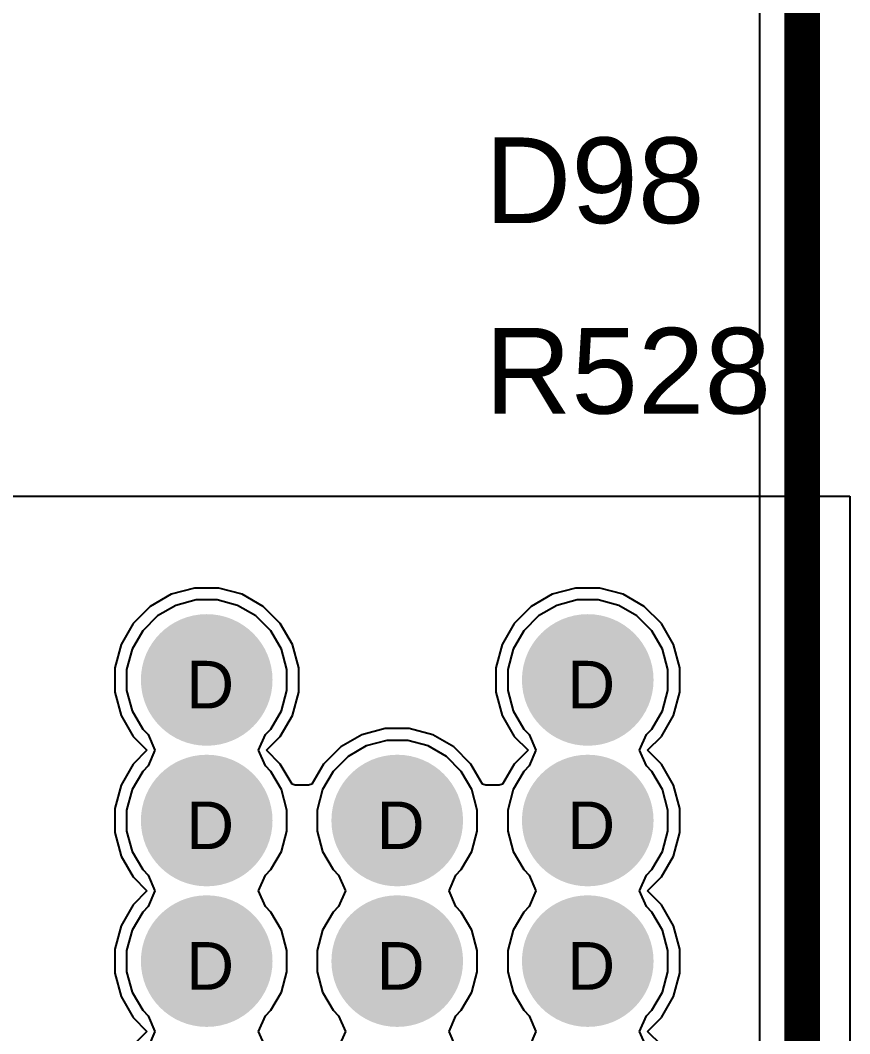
# Model space of a CAD drawing. Header units: inches. Extents: x 0 to 5379, y 0 to 5429.
# Drawn here: x 38.65 to 47.5, y 180.76 to 191.57 of the extents above; entities that cross this region are included whole.
import ezdxf

# ---------------------------------------------------------------- set-up
doc = ezdxf.new("R2010")
doc.units = ezdxf.units.IN
for name, color, linetype in [('Bottom Layer', 5, 'Continuous'), ('Bottom Solder', 6, 'Continuous'), ('Drill Drawing', 1, 'Continuous'), ('GND01', 16, 'Continuous'), ('GND02', 76, 'Continuous'), ('PWR', 156, 'Continuous'), ('SIG 01', 90, 'Continuous'), ('Top Layer', 1, 'Continuous'), ('Top Overlay', 2, 'Continuous'), ('Top Solder', 216, 'Continuous'), ('Via Holes', 16, 'Continuous')]:
    doc.layers.add(name, color=color, linetype=linetype)
doc.styles.add('Arial', font='', dxfattribs={"height": 0.2})
doc.styles.get('Arial').set_extended_font_data('Arial')

msp = doc.modelspace()

# ---------------------------------------------------------------- hatches: boundary and pattern name
at = {"layer": 'Bottom Layer'}
h = msp.add_hatch(color=5, dxfattribs=at)
edge = h.paths.add_edge_path()
edge.add_arc((40.64, 184.534), 0.6, 0, 360)
h = msp.add_hatch(color=5, dxfattribs=at)
edge = h.paths.add_edge_path()
edge.add_arc((44.704, 184.534), 0.6, 0, 360)
h = msp.add_hatch(color=5, dxfattribs=at)
edge = h.paths.add_edge_path()
edge.add_arc((40.64, 183.034), 0.6, 0, 360)
h = msp.add_hatch(color=5, dxfattribs=at)
edge = h.paths.add_edge_path()
edge.add_arc((42.672, 183.034), 0.6, 0, 360)
h = msp.add_hatch(color=5, dxfattribs=at)
edge = h.paths.add_edge_path()
edge.add_arc((44.704, 183.034), 0.6, 0, 360)
h = msp.add_hatch(color=5, dxfattribs=at)
edge = h.paths.add_edge_path()
edge.add_arc((40.64, 181.534), 0.6, 0, 360)
h = msp.add_hatch(color=5, dxfattribs=at)
edge = h.paths.add_edge_path()
edge.add_arc((42.672, 181.534), 0.6, 0, 360)
h = msp.add_hatch(color=5, dxfattribs=at)
edge = h.paths.add_edge_path()
edge.add_arc((44.704, 181.534), 0.6, 0, 360)
at = {"layer": 'Bottom Solder'}
h = msp.add_hatch(color=6, dxfattribs=at)
edge = h.paths.add_edge_path()
edge.add_arc((40.64, 184.534), 0.702, 0, 360)
h = msp.add_hatch(color=6, dxfattribs=at)
edge = h.paths.add_edge_path()
edge.add_arc((44.704, 184.534), 0.702, 0, 360)
h = msp.add_hatch(color=6, dxfattribs=at)
edge = h.paths.add_edge_path()
edge.add_arc((40.64, 183.034), 0.702, 0, 360)
h = msp.add_hatch(color=6, dxfattribs=at)
edge = h.paths.add_edge_path()
edge.add_arc((42.672, 183.034), 0.702, 0, 360)
h = msp.add_hatch(color=6, dxfattribs=at)
edge = h.paths.add_edge_path()
edge.add_arc((44.704, 183.034), 0.702, 0, 360)
h = msp.add_hatch(color=6, dxfattribs=at)
edge = h.paths.add_edge_path()
edge.add_arc((40.64, 181.534), 0.702, 0, 360)
h = msp.add_hatch(color=6, dxfattribs=at)
edge = h.paths.add_edge_path()
edge.add_arc((42.672, 181.534), 0.702, 0, 360)
h = msp.add_hatch(color=6, dxfattribs=at)
edge = h.paths.add_edge_path()
edge.add_arc((44.704, 181.534), 0.702, 0, 360)
at = {"layer": 'GND01'}
h = msp.add_hatch(color=16, dxfattribs=at)
edge = h.paths.add_edge_path()
edge.add_arc((40.64, 184.534), 0.6, 0, 360)
h = msp.add_hatch(color=16, dxfattribs=at)
edge = h.paths.add_edge_path()
edge.add_arc((44.704, 184.534), 0.6, 0, 360)
h = msp.add_hatch(color=16, dxfattribs=at)
edge = h.paths.add_edge_path()
edge.add_arc((40.64, 183.034), 0.6, 0, 360)
h = msp.add_hatch(color=16, dxfattribs=at)
edge = h.paths.add_edge_path()
edge.add_arc((42.672, 183.034), 0.6, 0, 360)
h = msp.add_hatch(color=16, dxfattribs=at)
edge = h.paths.add_edge_path()
edge.add_arc((44.704, 183.034), 0.6, 0, 360)
h = msp.add_hatch(color=16, dxfattribs=at)
edge = h.paths.add_edge_path()
edge.add_arc((40.64, 181.534), 0.6, 0, 360)
h = msp.add_hatch(color=16, dxfattribs=at)
edge = h.paths.add_edge_path()
edge.add_arc((42.672, 181.534), 0.6, 0, 360)
h = msp.add_hatch(color=16, dxfattribs=at)
edge = h.paths.add_edge_path()
edge.add_arc((44.704, 181.534), 0.6, 0, 360)
at = {"layer": 'GND02'}
h = msp.add_hatch(color=76, dxfattribs=at)
edge = h.paths.add_edge_path()
edge.add_arc((40.64, 184.534), 0.6, 0, 360)
h = msp.add_hatch(color=76, dxfattribs=at)
edge = h.paths.add_edge_path()
edge.add_arc((44.704, 184.534), 0.6, 0, 360)
h = msp.add_hatch(color=76, dxfattribs=at)
edge = h.paths.add_edge_path()
edge.add_arc((40.64, 183.034), 0.6, 0, 360)
h = msp.add_hatch(color=76, dxfattribs=at)
edge = h.paths.add_edge_path()
edge.add_arc((42.672, 183.034), 0.6, 0, 360)
h = msp.add_hatch(color=76, dxfattribs=at)
edge = h.paths.add_edge_path()
edge.add_arc((44.704, 183.034), 0.6, 0, 360)
h = msp.add_hatch(color=76, dxfattribs=at)
edge = h.paths.add_edge_path()
edge.add_arc((40.64, 181.534), 0.6, 0, 360)
h = msp.add_hatch(color=76, dxfattribs=at)
edge = h.paths.add_edge_path()
edge.add_arc((42.672, 181.534), 0.6, 0, 360)
h = msp.add_hatch(color=76, dxfattribs=at)
edge = h.paths.add_edge_path()
edge.add_arc((44.704, 181.534), 0.6, 0, 360)
at = {"layer": 'PWR'}
h = msp.add_hatch(color=156, dxfattribs=at)
edge = h.paths.add_edge_path()
edge.add_arc((40.64, 184.534), 0.6, 0, 360)
h = msp.add_hatch(color=156, dxfattribs=at)
edge = h.paths.add_edge_path()
edge.add_arc((44.704, 184.534), 0.6, 0, 360)
h = msp.add_hatch(color=156, dxfattribs=at)
edge = h.paths.add_edge_path()
edge.add_arc((40.64, 183.034), 0.6, 0, 360)
h = msp.add_hatch(color=156, dxfattribs=at)
edge = h.paths.add_edge_path()
edge.add_arc((42.672, 183.034), 0.6, 0, 360)
h = msp.add_hatch(color=156, dxfattribs=at)
edge = h.paths.add_edge_path()
edge.add_arc((44.704, 183.034), 0.6, 0, 360)
h = msp.add_hatch(color=156, dxfattribs=at)
edge = h.paths.add_edge_path()
edge.add_arc((40.64, 181.534), 0.6, 0, 360)
h = msp.add_hatch(color=156, dxfattribs=at)
edge = h.paths.add_edge_path()
edge.add_arc((42.672, 181.534), 0.6, 0, 360)
h = msp.add_hatch(color=156, dxfattribs=at)
edge = h.paths.add_edge_path()
edge.add_arc((44.704, 181.534), 0.6, 0, 360)
at = {"layer": 'SIG 01'}
h = msp.add_hatch(color=90, dxfattribs=at)
edge = h.paths.add_edge_path()
edge.add_arc((40.64, 184.534), 0.6, 0, 360)
h = msp.add_hatch(color=90, dxfattribs=at)
edge = h.paths.add_edge_path()
edge.add_arc((44.704, 184.534), 0.6, 0, 360)
h = msp.add_hatch(color=90, dxfattribs=at)
edge = h.paths.add_edge_path()
edge.add_arc((40.64, 183.034), 0.6, 0, 360)
h = msp.add_hatch(color=90, dxfattribs=at)
edge = h.paths.add_edge_path()
edge.add_arc((42.672, 183.034), 0.6, 0, 360)
h = msp.add_hatch(color=90, dxfattribs=at)
edge = h.paths.add_edge_path()
edge.add_arc((44.704, 183.034), 0.6, 0, 360)
h = msp.add_hatch(color=90, dxfattribs=at)
edge = h.paths.add_edge_path()
edge.add_arc((40.64, 181.534), 0.6, 0, 360)
h = msp.add_hatch(color=90, dxfattribs=at)
edge = h.paths.add_edge_path()
edge.add_arc((42.672, 181.534), 0.6, 0, 360)
h = msp.add_hatch(color=90, dxfattribs=at)
edge = h.paths.add_edge_path()
edge.add_arc((44.704, 181.534), 0.6, 0, 360)
at = {"layer": 'Top Layer'}
h = msp.add_hatch(color=1, dxfattribs=at)
edge = h.paths.add_edge_path()
edge.add_arc((40.64, 184.534), 0.6, 0, 360)
h = msp.add_hatch(color=1, dxfattribs=at)
edge = h.paths.add_edge_path()
edge.add_arc((44.704, 184.534), 0.6, 0, 360)
h = msp.add_hatch(color=1, dxfattribs=at)
edge = h.paths.add_edge_path()
edge.add_arc((40.64, 183.034), 0.6, 0, 360)
h = msp.add_hatch(color=1, dxfattribs=at)
edge = h.paths.add_edge_path()
edge.add_arc((42.672, 183.034), 0.6, 0, 360)
h = msp.add_hatch(color=1, dxfattribs=at)
edge = h.paths.add_edge_path()
edge.add_arc((44.704, 183.034), 0.6, 0, 360)
h = msp.add_hatch(color=1, dxfattribs=at)
edge = h.paths.add_edge_path()
edge.add_arc((40.64, 181.534), 0.6, 0, 360)
h = msp.add_hatch(color=1, dxfattribs=at)
edge = h.paths.add_edge_path()
edge.add_arc((42.672, 181.534), 0.6, 0, 360)
h = msp.add_hatch(color=1, dxfattribs=at)
edge = h.paths.add_edge_path()
edge.add_arc((44.704, 181.534), 0.6, 0, 360)
at = {"layer": 'Top Solder'}
h = msp.add_hatch(color=216, dxfattribs=at)
edge = h.paths.add_edge_path()
edge.add_arc((40.64, 184.534), 0.702, 0, 360)
h = msp.add_hatch(color=216, dxfattribs=at)
edge = h.paths.add_edge_path()
edge.add_arc((44.704, 184.534), 0.702, 0, 360)
h = msp.add_hatch(color=216, dxfattribs=at)
edge = h.paths.add_edge_path()
edge.add_arc((40.64, 183.034), 0.702, 0, 360)
h = msp.add_hatch(color=216, dxfattribs=at)
edge = h.paths.add_edge_path()
edge.add_arc((42.672, 183.034), 0.702, 0, 360)
h = msp.add_hatch(color=216, dxfattribs=at)
edge = h.paths.add_edge_path()
edge.add_arc((44.704, 183.034), 0.702, 0, 360)
h = msp.add_hatch(color=216, dxfattribs=at)
edge = h.paths.add_edge_path()
edge.add_arc((40.64, 181.534), 0.702, 0, 360)
h = msp.add_hatch(color=216, dxfattribs=at)
edge = h.paths.add_edge_path()
edge.add_arc((42.672, 181.534), 0.702, 0, 360)
h = msp.add_hatch(color=216, dxfattribs=at)
edge = h.paths.add_edge_path()
edge.add_arc((44.704, 181.534), 0.702, 0, 360)
at = {"layer": 'Via Holes'}
h = msp.add_hatch(color=7, dxfattribs=at)
edge = h.paths.add_edge_path()
edge.add_arc((40.64, 184.534), 0.35, 0, 360)
h = msp.add_hatch(color=7, dxfattribs=at)
edge = h.paths.add_edge_path()
edge.add_arc((44.704, 184.534), 0.35, 0, 360)
h = msp.add_hatch(color=7, dxfattribs=at)
edge = h.paths.add_edge_path()
edge.add_arc((40.64, 183.034), 0.35, 0, 360)
h = msp.add_hatch(color=7, dxfattribs=at)
edge = h.paths.add_edge_path()
edge.add_arc((42.672, 183.034), 0.35, 0, 360)
h = msp.add_hatch(color=7, dxfattribs=at)
edge = h.paths.add_edge_path()
edge.add_arc((44.704, 183.034), 0.35, 0, 360)
h = msp.add_hatch(color=7, dxfattribs=at)
edge = h.paths.add_edge_path()
edge.add_arc((40.64, 181.534), 0.35, 0, 360)
h = msp.add_hatch(color=7, dxfattribs=at)
edge = h.paths.add_edge_path()
edge.add_arc((42.672, 181.534), 0.35, 0, 360)
h = msp.add_hatch(color=7, dxfattribs=at)
edge = h.paths.add_edge_path()
edge.add_arc((44.704, 181.534), 0.35, 0, 360)

# ---------------------------------------------------------------- linework, layer by layer
at = {"layer": 'GND01'}
for p, q in [((40.528, 185.388), (40.31, 185.33)), ((40.752, 185.388), (40.528, 185.388)), ((40.97, 185.33), (40.752, 185.388)), ((44.592, 185.388), (44.374, 185.33)), ((44.816, 185.388), (44.592, 185.388)), ((45.034, 185.33), (44.816, 185.388)), ((40.31, 185.33), (40.116, 185.218)), ((41.164, 185.218), (40.97, 185.33)), ((44.374, 185.33), (44.18, 185.218)), ((45.228, 185.218), (45.034, 185.33)), ((40.116, 185.218), (39.957, 185.059)), ((41.323, 185.059), (41.164, 185.218)), ((44.18, 185.218), (44.021, 185.059)), ((45.387, 185.059), (45.228, 185.218)), ((39.957, 185.059), (39.844, 184.864)), ((41.436, 184.864), (41.323, 185.059)), ((44.021, 185.059), (43.908, 184.864)), ((45.5, 184.864), (45.387, 185.059)), ((39.844, 184.864), (39.786, 184.647)), ((41.494, 184.647), (41.436, 184.864)), ((43.908, 184.864), (43.85, 184.647)), ((45.558, 184.647), (45.5, 184.864)), ((39.786, 184.647), (39.786, 184.422)), ((41.494, 184.422), (41.494, 184.647)), ((43.85, 184.647), (43.85, 184.422)), ((45.558, 184.422), (45.558, 184.647)), ((39.786, 184.422), (39.844, 184.205)), ((41.436, 184.205), (41.494, 184.422)), ((43.85, 184.422), (43.908, 184.205)), ((45.5, 184.205), (45.558, 184.422)), ((39.844, 184.205), (39.957, 184.01)), ((41.323, 184.01), (41.436, 184.205)), ((43.908, 184.205), (44.021, 184.01)), ((45.387, 184.01), (45.5, 184.205)), ((39.957, 184.01), (40.014, 183.952)), ((40.014, 183.952), (40.087, 183.784)), ((41.193, 183.784), (41.266, 183.952)), ((41.266, 183.952), (41.323, 184.01)), ((44.021, 184.01), (44.078, 183.952)), ((44.078, 183.952), (44.151, 183.784)), ((45.257, 183.784), (45.33, 183.952)), ((45.33, 183.952), (45.387, 184.01)), ((42.342, 183.83), (42.148, 183.717)), ((42.56, 183.888), (42.342, 183.83)), ((42.784, 183.888), (42.56, 183.888)), ((43.002, 183.83), (42.784, 183.888)), ((43.196, 183.717), (43.002, 183.83)), ((40.087, 183.784), (40.014, 183.616)), ((41.266, 183.616), (41.193, 183.784)), ((44.151, 183.784), (44.078, 183.616)), ((45.33, 183.616), (45.257, 183.784)), ((40.014, 183.616), (39.957, 183.558)), ((41.323, 183.558), (41.266, 183.616)), ((42.148, 183.717), (41.989, 183.558)), ((43.355, 183.558), (43.196, 183.717)), ((44.078, 183.616), (44.021, 183.558)), ((45.387, 183.558), (45.33, 183.616)), ((39.957, 183.558), (39.844, 183.364)), ((41.436, 183.364), (41.323, 183.558)), ((41.989, 183.558), (41.876, 183.364)), ((43.468, 183.364), (43.355, 183.558)), ((44.021, 183.558), (43.908, 183.364)), ((45.5, 183.364), (45.387, 183.558)), ((39.844, 183.364), (39.786, 183.146)), ((41.494, 183.146), (41.436, 183.364)), ((41.876, 183.364), (41.818, 183.146)), ((43.526, 183.146), (43.468, 183.364)), ((43.908, 183.364), (43.85, 183.146)), ((45.558, 183.146), (45.5, 183.364)), ((39.786, 183.146), (39.786, 182.922)), ((41.494, 182.922), (41.494, 183.146)), ((41.818, 183.146), (41.818, 182.922)), ((43.526, 182.922), (43.526, 183.146)), ((43.85, 183.146), (43.85, 182.922)), ((45.558, 182.922), (45.558, 183.146)), ((39.786, 182.922), (39.844, 182.704)), ((41.436, 182.704), (41.494, 182.922)), ((41.818, 182.922), (41.876, 182.704)), ((43.468, 182.704), (43.526, 182.922)), ((43.85, 182.922), (43.908, 182.704)), ((45.5, 182.704), (45.558, 182.922)), ((39.844, 182.704), (39.957, 182.51)), ((41.323, 182.51), (41.436, 182.704)), ((41.876, 182.704), (41.989, 182.51)), ((43.355, 182.51), (43.468, 182.704)), ((43.908, 182.704), (44.021, 182.51)), ((45.387, 182.51), (45.5, 182.704)), ((39.957, 182.51), (40.014, 182.452)), ((40.014, 182.452), (40.087, 182.284)), ((41.193, 182.284), (41.266, 182.452)), ((41.266, 182.452), (41.323, 182.51)), ((41.989, 182.51), (42.046, 182.452)), ((42.046, 182.452), (42.119, 182.284)), ((43.225, 182.284), (43.298, 182.452)), ((43.298, 182.452), (43.355, 182.51)), ((44.021, 182.51), (44.078, 182.452)), ((44.078, 182.452), (44.151, 182.284)), ((45.257, 182.284), (45.33, 182.452)), ((45.33, 182.452), (45.387, 182.51)), ((40.087, 182.284), (40.014, 182.116)), ((41.266, 182.116), (41.193, 182.284)), ((42.119, 182.284), (42.046, 182.116)), ((43.298, 182.116), (43.225, 182.284)), ((44.151, 182.284), (44.078, 182.116)), ((45.33, 182.116), (45.257, 182.284)), ((40.014, 182.116), (39.957, 182.058)), ((41.323, 182.058), (41.266, 182.116)), ((42.046, 182.116), (41.989, 182.058)), ((43.355, 182.058), (43.298, 182.116)), ((44.078, 182.116), (44.021, 182.058)), ((45.387, 182.058), (45.33, 182.116)), ((39.957, 182.058), (39.844, 181.863)), ((41.436, 181.863), (41.323, 182.058)), ((41.989, 182.058), (41.876, 181.863)), ((43.468, 181.863), (43.355, 182.058)), ((44.021, 182.058), (43.908, 181.863)), ((45.5, 181.863), (45.387, 182.058)), ((39.844, 181.863), (39.786, 181.646)), ((41.494, 181.646), (41.436, 181.863)), ((41.876, 181.863), (41.818, 181.646)), ((43.526, 181.646), (43.468, 181.863)), ((43.908, 181.863), (43.85, 181.646)), ((45.558, 181.646), (45.5, 181.863)), ((39.786, 181.646), (39.786, 181.421)), ((41.494, 181.421), (41.494, 181.646)), ((41.818, 181.646), (41.818, 181.421)), ((43.526, 181.421), (43.526, 181.646)), ((43.85, 181.646), (43.85, 181.421)), ((45.558, 181.421), (45.558, 181.646)), ((39.786, 181.421), (39.844, 181.204)), ((41.436, 181.204), (41.494, 181.421)), ((41.818, 181.421), (41.876, 181.204)), ((43.468, 181.204), (43.526, 181.421)), ((43.85, 181.421), (43.908, 181.204)), ((45.5, 181.204), (45.558, 181.421)), ((39.844, 181.204), (39.957, 181.009)), ((41.323, 181.009), (41.436, 181.204)), ((41.876, 181.204), (41.989, 181.009)), ((43.355, 181.009), (43.468, 181.204)), ((43.908, 181.204), (44.021, 181.009)), ((45.387, 181.009), (45.5, 181.204)), ((39.957, 181.009), (40.014, 180.951)), ((40.014, 180.951), (40.087, 180.783)), ((41.193, 180.783), (41.266, 180.951)), ((41.266, 180.951), (41.323, 181.009)), ((41.989, 181.009), (42.046, 180.951)), ((42.046, 180.951), (42.119, 180.783)), ((43.225, 180.783), (43.298, 180.951)), ((43.298, 180.951), (43.355, 181.009)), ((44.021, 181.009), (44.078, 180.951)), ((44.078, 180.951), (44.151, 180.783)), ((45.257, 180.783), (45.33, 180.951)), ((45.33, 180.951), (45.387, 181.009)), ((40.087, 180.783), (40.014, 180.615)), ((41.266, 180.615), (41.193, 180.783)), ((42.119, 180.783), (42.046, 180.615)), ((43.298, 180.615), (43.225, 180.783)), ((44.151, 180.783), (44.078, 180.615)), ((45.33, 180.615), (45.257, 180.783))]:
    msp.add_line(p, q, dxfattribs=at)
at = {"layer": 'GND02'}
for p, q in [((40.528, 185.388), (40.31, 185.33)), ((40.752, 185.388), (40.528, 185.388)), ((40.97, 185.33), (40.752, 185.388)), ((44.592, 185.388), (44.374, 185.33)), ((44.816, 185.388), (44.592, 185.388)), ((45.034, 185.33), (44.816, 185.388)), ((40.31, 185.33), (40.116, 185.218)), ((41.164, 185.218), (40.97, 185.33)), ((44.374, 185.33), (44.18, 185.218)), ((45.228, 185.218), (45.034, 185.33)), ((40.116, 185.218), (39.957, 185.059)), ((41.323, 185.059), (41.164, 185.218)), ((44.18, 185.218), (44.021, 185.059)), ((45.387, 185.059), (45.228, 185.218)), ((39.957, 185.059), (39.844, 184.864)), ((41.436, 184.864), (41.323, 185.059)), ((44.021, 185.059), (43.908, 184.864)), ((45.5, 184.864), (45.387, 185.059)), ((39.844, 184.864), (39.786, 184.647)), ((41.494, 184.647), (41.436, 184.864)), ((43.908, 184.864), (43.85, 184.647)), ((45.558, 184.647), (45.5, 184.864)), ((39.786, 184.647), (39.786, 184.422)), ((41.494, 184.422), (41.494, 184.647)), ((43.85, 184.647), (43.85, 184.422)), ((45.558, 184.422), (45.558, 184.647)), ((39.786, 184.422), (39.844, 184.205)), ((41.436, 184.205), (41.494, 184.422)), ((43.85, 184.422), (43.908, 184.205)), ((45.5, 184.205), (45.558, 184.422)), ((39.844, 184.205), (39.957, 184.01)), ((41.323, 184.01), (41.436, 184.205)), ((43.908, 184.205), (44.021, 184.01)), ((45.387, 184.01), (45.5, 184.205)), ((39.957, 184.01), (40.014, 183.952)), ((40.014, 183.952), (40.087, 183.784)), ((41.193, 183.784), (41.266, 183.952)), ((41.266, 183.952), (41.323, 184.01)), ((44.021, 184.01), (44.078, 183.952)), ((44.078, 183.952), (44.151, 183.784)), ((45.257, 183.784), (45.33, 183.952)), ((45.33, 183.952), (45.387, 184.01)), ((42.342, 183.83), (42.148, 183.717)), ((42.56, 183.888), (42.342, 183.83)), ((42.784, 183.888), (42.56, 183.888)), ((43.002, 183.83), (42.784, 183.888)), ((43.196, 183.717), (43.002, 183.83)), ((40.087, 183.784), (40.014, 183.616)), ((41.266, 183.616), (41.193, 183.784)), ((44.151, 183.784), (44.078, 183.616)), ((45.33, 183.616), (45.257, 183.784)), ((40.014, 183.616), (39.957, 183.558)), ((41.323, 183.558), (41.266, 183.616)), ((42.148, 183.717), (41.989, 183.558)), ((43.355, 183.558), (43.196, 183.717)), ((44.078, 183.616), (44.021, 183.558)), ((45.387, 183.558), (45.33, 183.616)), ((39.957, 183.558), (39.844, 183.364)), ((41.436, 183.364), (41.323, 183.558)), ((41.989, 183.558), (41.876, 183.364)), ((43.468, 183.364), (43.355, 183.558)), ((44.021, 183.558), (43.908, 183.364)), ((45.5, 183.364), (45.387, 183.558)), ((39.844, 183.364), (39.786, 183.146)), ((41.494, 183.146), (41.436, 183.364)), ((41.876, 183.364), (41.818, 183.146)), ((43.526, 183.146), (43.468, 183.364)), ((43.908, 183.364), (43.85, 183.146)), ((45.558, 183.146), (45.5, 183.364)), ((39.786, 183.146), (39.786, 182.922)), ((41.494, 182.922), (41.494, 183.146)), ((41.818, 183.146), (41.818, 182.922)), ((43.526, 182.922), (43.526, 183.146)), ((43.85, 183.146), (43.85, 182.922)), ((45.558, 182.922), (45.558, 183.146)), ((39.786, 182.922), (39.844, 182.704)), ((41.436, 182.704), (41.494, 182.922)), ((41.818, 182.922), (41.876, 182.704)), ((43.468, 182.704), (43.526, 182.922)), ((43.85, 182.922), (43.908, 182.704)), ((45.5, 182.704), (45.558, 182.922)), ((39.844, 182.704), (39.957, 182.51)), ((41.323, 182.51), (41.436, 182.704)), ((41.876, 182.704), (41.989, 182.51)), ((43.355, 182.51), (43.468, 182.704)), ((43.908, 182.704), (44.021, 182.51)), ((45.387, 182.51), (45.5, 182.704)), ((39.957, 182.51), (40.014, 182.452)), ((40.014, 182.452), (40.087, 182.284)), ((41.193, 182.284), (41.266, 182.452)), ((41.266, 182.452), (41.323, 182.51)), ((41.989, 182.51), (42.046, 182.452)), ((42.046, 182.452), (42.119, 182.284)), ((43.225, 182.284), (43.298, 182.452)), ((43.298, 182.452), (43.355, 182.51)), ((44.021, 182.51), (44.078, 182.452)), ((44.078, 182.452), (44.151, 182.284)), ((45.257, 182.284), (45.33, 182.452)), ((45.33, 182.452), (45.387, 182.51)), ((40.087, 182.284), (40.014, 182.116)), ((41.266, 182.116), (41.193, 182.284)), ((42.119, 182.284), (42.046, 182.116)), ((43.298, 182.116), (43.225, 182.284)), ((44.151, 182.284), (44.078, 182.116)), ((45.33, 182.116), (45.257, 182.284)), ((40.014, 182.116), (39.957, 182.058)), ((41.323, 182.058), (41.266, 182.116)), ((42.046, 182.116), (41.989, 182.058)), ((43.355, 182.058), (43.298, 182.116)), ((44.078, 182.116), (44.021, 182.058)), ((45.387, 182.058), (45.33, 182.116)), ((39.957, 182.058), (39.844, 181.863)), ((41.436, 181.863), (41.323, 182.058)), ((41.989, 182.058), (41.876, 181.863)), ((43.468, 181.863), (43.355, 182.058)), ((44.021, 182.058), (43.908, 181.863)), ((45.5, 181.863), (45.387, 182.058)), ((39.844, 181.863), (39.786, 181.646)), ((41.494, 181.646), (41.436, 181.863)), ((41.876, 181.863), (41.818, 181.646)), ((43.526, 181.646), (43.468, 181.863)), ((43.908, 181.863), (43.85, 181.646)), ((45.558, 181.646), (45.5, 181.863)), ((39.786, 181.646), (39.786, 181.421)), ((41.494, 181.421), (41.494, 181.646)), ((41.818, 181.646), (41.818, 181.421)), ((43.526, 181.421), (43.526, 181.646)), ((43.85, 181.646), (43.85, 181.421)), ((45.558, 181.421), (45.558, 181.646)), ((39.786, 181.421), (39.844, 181.204)), ((41.436, 181.204), (41.494, 181.421)), ((41.818, 181.421), (41.876, 181.204)), ((43.468, 181.204), (43.526, 181.421)), ((43.85, 181.421), (43.908, 181.204)), ((45.5, 181.204), (45.558, 181.421)), ((39.844, 181.204), (39.957, 181.009)), ((41.323, 181.009), (41.436, 181.204)), ((41.876, 181.204), (41.989, 181.009)), ((43.355, 181.009), (43.468, 181.204)), ((43.908, 181.204), (44.021, 181.009)), ((45.387, 181.009), (45.5, 181.204)), ((39.957, 181.009), (40.014, 180.951)), ((40.014, 180.951), (40.087, 180.783)), ((41.193, 180.783), (41.266, 180.951)), ((41.266, 180.951), (41.323, 181.009)), ((41.989, 181.009), (42.046, 180.951)), ((42.046, 180.951), (42.119, 180.783)), ((43.225, 180.783), (43.298, 180.951)), ((43.298, 180.951), (43.355, 181.009)), ((44.021, 181.009), (44.078, 180.951)), ((44.078, 180.951), (44.151, 180.783)), ((45.257, 180.783), (45.33, 180.951)), ((45.33, 180.951), (45.387, 181.009)), ((40.087, 180.783), (40.014, 180.615)), ((41.266, 180.615), (41.193, 180.783)), ((42.119, 180.783), (42.046, 180.615)), ((43.298, 180.615), (43.225, 180.783)), ((44.151, 180.783), (44.078, 180.615)), ((45.33, 180.615), (45.257, 180.783))]:
    msp.add_line(p, q, dxfattribs=at)
at = {"layer": 'PWR'}
for p, q in [((46.536, 205.004), (46.536, 148.785)), ((40.528, 185.388), (40.31, 185.33)), ((40.752, 185.388), (40.528, 185.388)), ((40.97, 185.33), (40.752, 185.388)), ((44.592, 185.388), (44.374, 185.33)), ((44.816, 185.388), (44.592, 185.388)), ((45.034, 185.33), (44.816, 185.388)), ((40.31, 185.33), (40.116, 185.218)), ((41.164, 185.218), (40.97, 185.33)), ((44.374, 185.33), (44.18, 185.218)), ((45.228, 185.218), (45.034, 185.33)), ((40.116, 185.218), (39.957, 185.059)), ((41.323, 185.059), (41.164, 185.218)), ((44.18, 185.218), (44.021, 185.059)), ((45.387, 185.059), (45.228, 185.218)), ((39.957, 185.059), (39.844, 184.864)), ((41.436, 184.864), (41.323, 185.059)), ((44.021, 185.059), (43.908, 184.864)), ((45.5, 184.864), (45.387, 185.059)), ((39.844, 184.864), (39.786, 184.647)), ((41.494, 184.647), (41.436, 184.864)), ((43.908, 184.864), (43.85, 184.647)), ((45.558, 184.647), (45.5, 184.864)), ((39.786, 184.647), (39.786, 184.422)), ((41.494, 184.422), (41.494, 184.647)), ((43.85, 184.647), (43.85, 184.422)), ((45.558, 184.422), (45.558, 184.647)), ((39.786, 184.422), (39.844, 184.205)), ((41.436, 184.205), (41.494, 184.422)), ((43.85, 184.422), (43.908, 184.205)), ((45.5, 184.205), (45.558, 184.422)), ((39.844, 184.205), (39.957, 184.01)), ((41.323, 184.01), (41.436, 184.205)), ((43.908, 184.205), (44.021, 184.01)), ((45.387, 184.01), (45.5, 184.205)), ((39.957, 184.01), (40.014, 183.952)), ((40.014, 183.952), (40.087, 183.784)), ((41.193, 183.784), (41.266, 183.952)), ((41.266, 183.952), (41.323, 184.01)), ((44.021, 184.01), (44.078, 183.952)), ((44.078, 183.952), (44.151, 183.784)), ((45.257, 183.784), (45.33, 183.952)), ((45.33, 183.952), (45.387, 184.01)), ((42.342, 183.83), (42.148, 183.717)), ((42.56, 183.888), (42.342, 183.83)), ((42.784, 183.888), (42.56, 183.888)), ((43.002, 183.83), (42.784, 183.888)), ((43.196, 183.717), (43.002, 183.83)), ((40.087, 183.784), (40.014, 183.616)), ((41.266, 183.616), (41.193, 183.784)), ((44.151, 183.784), (44.078, 183.616)), ((45.33, 183.616), (45.257, 183.784)), ((40.014, 183.616), (39.957, 183.558)), ((41.323, 183.558), (41.266, 183.616)), ((42.148, 183.717), (41.989, 183.558)), ((43.355, 183.558), (43.196, 183.717)), ((44.078, 183.616), (44.021, 183.558)), ((45.387, 183.558), (45.33, 183.616)), ((39.957, 183.558), (39.844, 183.364)), ((41.436, 183.364), (41.323, 183.558)), ((41.989, 183.558), (41.876, 183.364)), ((43.468, 183.364), (43.355, 183.558)), ((44.021, 183.558), (43.908, 183.364)), ((45.5, 183.364), (45.387, 183.558)), ((39.844, 183.364), (39.786, 183.146)), ((41.494, 183.146), (41.436, 183.364)), ((41.876, 183.364), (41.818, 183.146)), ((43.526, 183.146), (43.468, 183.364)), ((43.908, 183.364), (43.85, 183.146)), ((45.558, 183.146), (45.5, 183.364)), ((39.786, 183.146), (39.786, 182.922)), ((41.494, 182.922), (41.494, 183.146)), ((41.818, 183.146), (41.818, 182.922)), ((43.526, 182.922), (43.526, 183.146)), ((43.85, 183.146), (43.85, 182.922)), ((45.558, 182.922), (45.558, 183.146)), ((39.786, 182.922), (39.844, 182.704)), ((41.436, 182.704), (41.494, 182.922)), ((41.818, 182.922), (41.876, 182.704)), ((43.468, 182.704), (43.526, 182.922)), ((43.85, 182.922), (43.908, 182.704)), ((45.5, 182.704), (45.558, 182.922)), ((39.844, 182.704), (39.957, 182.51)), ((41.323, 182.51), (41.436, 182.704)), ((41.876, 182.704), (41.989, 182.51)), ((43.355, 182.51), (43.468, 182.704)), ((43.908, 182.704), (44.021, 182.51)), ((45.387, 182.51), (45.5, 182.704)), ((39.957, 182.51), (40.014, 182.452)), ((40.014, 182.452), (40.087, 182.284)), ((41.193, 182.284), (41.266, 182.452)), ((41.266, 182.452), (41.323, 182.51)), ((41.989, 182.51), (42.046, 182.452)), ((42.046, 182.452), (42.119, 182.284)), ((43.225, 182.284), (43.298, 182.452)), ((43.298, 182.452), (43.355, 182.51)), ((44.021, 182.51), (44.078, 182.452)), ((44.078, 182.452), (44.151, 182.284)), ((45.257, 182.284), (45.33, 182.452)), ((45.33, 182.452), (45.387, 182.51)), ((40.087, 182.284), (40.014, 182.116)), ((41.266, 182.116), (41.193, 182.284)), ((42.119, 182.284), (42.046, 182.116)), ((43.298, 182.116), (43.225, 182.284)), ((44.151, 182.284), (44.078, 182.116)), ((45.33, 182.116), (45.257, 182.284)), ((40.014, 182.116), (39.957, 182.058)), ((41.323, 182.058), (41.266, 182.116)), ((42.046, 182.116), (41.989, 182.058)), ((43.355, 182.058), (43.298, 182.116)), ((44.078, 182.116), (44.021, 182.058)), ((45.387, 182.058), (45.33, 182.116)), ((39.957, 182.058), (39.844, 181.863)), ((41.436, 181.863), (41.323, 182.058)), ((41.989, 182.058), (41.876, 181.863)), ((43.468, 181.863), (43.355, 182.058)), ((44.021, 182.058), (43.908, 181.863)), ((45.5, 181.863), (45.387, 182.058)), ((39.844, 181.863), (39.786, 181.646)), ((41.494, 181.646), (41.436, 181.863)), ((41.876, 181.863), (41.818, 181.646)), ((43.526, 181.646), (43.468, 181.863)), ((43.908, 181.863), (43.85, 181.646)), ((45.558, 181.646), (45.5, 181.863)), ((39.786, 181.646), (39.786, 181.421)), ((41.494, 181.421), (41.494, 181.646)), ((41.818, 181.646), (41.818, 181.421)), ((43.526, 181.421), (43.526, 181.646)), ((43.85, 181.646), (43.85, 181.421)), ((45.558, 181.421), (45.558, 181.646)), ((39.786, 181.421), (39.844, 181.204)), ((41.436, 181.204), (41.494, 181.421)), ((41.818, 181.421), (41.876, 181.204)), ((43.468, 181.204), (43.526, 181.421)), ((43.85, 181.421), (43.908, 181.204)), ((45.5, 181.204), (45.558, 181.421)), ((39.844, 181.204), (39.957, 181.009)), ((41.323, 181.009), (41.436, 181.204)), ((41.876, 181.204), (41.989, 181.009)), ((43.355, 181.009), (43.468, 181.204)), ((43.908, 181.204), (44.021, 181.009)), ((45.387, 181.009), (45.5, 181.204)), ((39.957, 181.009), (40.014, 180.951)), ((40.014, 180.951), (40.087, 180.783)), ((41.193, 180.783), (41.266, 180.951)), ((41.266, 180.951), (41.323, 181.009)), ((41.989, 181.009), (42.046, 180.951)), ((42.046, 180.951), (42.119, 180.783)), ((43.225, 180.783), (43.298, 180.951)), ((43.298, 180.951), (43.355, 181.009)), ((44.021, 181.009), (44.078, 180.951)), ((44.078, 180.951), (44.151, 180.783)), ((45.257, 180.783), (45.33, 180.951)), ((45.33, 180.951), (45.387, 181.009)), ((40.087, 180.783), (40.014, 180.615)), ((41.266, 180.615), (41.193, 180.783)), ((42.119, 180.783), (42.046, 180.615)), ((43.298, 180.615), (43.225, 180.783)), ((44.151, 180.783), (44.078, 180.615)), ((45.33, 180.615), (45.257, 180.783))]:
    msp.add_line(p, q, dxfattribs=at)
msp.add_lwpolyline([(46.99, 148.785, 0.381, 0.381, 0), (46.99, 205.191, 0.381, 0.381, 0)], format="xyseb", dxfattribs=at)
at = {"layer": 'SIG 01'}
for p, q in [((40.511, 185.515), (40.261, 185.449)), ((40.769, 185.515), (40.511, 185.515)), ((41.019, 185.449), (40.769, 185.515)), ((44.575, 185.515), (44.325, 185.449)), ((44.833, 185.515), (44.575, 185.515)), ((45.083, 185.449), (44.833, 185.515)), ((40.261, 185.449), (40.038, 185.319)), ((41.242, 185.319), (41.019, 185.449)), ((44.325, 185.449), (44.102, 185.319)), ((45.306, 185.319), (45.083, 185.449)), ((40.038, 185.319), (39.855, 185.137)), ((41.425, 185.137), (41.242, 185.319)), ((44.102, 185.319), (43.919, 185.137)), ((45.489, 185.137), (45.306, 185.319)), ((39.855, 185.137), (39.726, 184.913)), ((41.554, 184.913), (41.425, 185.137)), ((43.919, 185.137), (43.79, 184.913)), ((45.618, 184.913), (45.489, 185.137)), ((39.726, 184.913), (39.659, 184.664)), ((41.621, 184.664), (41.554, 184.913)), ((43.79, 184.913), (43.723, 184.664)), ((45.685, 184.664), (45.618, 184.913)), ((39.659, 184.664), (39.659, 184.405)), ((41.621, 184.405), (41.621, 184.664)), ((43.723, 184.664), (43.723, 184.405)), ((45.685, 184.405), (45.685, 184.664)), ((39.659, 184.405), (39.726, 184.156)), ((41.554, 184.156), (41.621, 184.405)), ((43.723, 184.405), (43.79, 184.156)), ((45.618, 184.156), (45.685, 184.405)), ((39.726, 184.156), (39.855, 183.932)), ((41.425, 183.932), (41.554, 184.156)), ((43.79, 184.156), (43.919, 183.932)), ((45.489, 183.932), (45.618, 184.156)), ((42.293, 183.948), (42.07, 183.819)), ((42.543, 184.015), (42.293, 183.948)), ((42.801, 184.015), (42.543, 184.015)), ((43.051, 183.948), (42.801, 184.015)), ((43.274, 183.819), (43.051, 183.948)), ((39.855, 183.932), (40.003, 183.784)), ((41.277, 183.784), (41.425, 183.932)), ((43.919, 183.932), (44.067, 183.784)), ((45.341, 183.784), (45.489, 183.932)), ((40.003, 183.784), (39.855, 183.636)), ((41.425, 183.636), (41.277, 183.784)), ((42.07, 183.819), (41.887, 183.636)), ((43.457, 183.636), (43.274, 183.819)), ((44.067, 183.784), (43.919, 183.636)), ((45.489, 183.636), (45.341, 183.784)), ((39.855, 183.636), (39.726, 183.413)), ((41.55, 183.421), (41.425, 183.636)), ((41.887, 183.636), (41.762, 183.421)), ((43.582, 183.421), (43.457, 183.636)), ((43.919, 183.636), (43.794, 183.421)), ((45.618, 183.413), (45.489, 183.636)), ((39.726, 183.413), (39.659, 183.163)), ((41.585, 183.413), (41.55, 183.421)), ((41.727, 183.413), (41.585, 183.413)), ((41.762, 183.421), (41.727, 183.413)), ((43.617, 183.413), (43.582, 183.421)), ((43.759, 183.413), (43.617, 183.413)), ((43.794, 183.421), (43.759, 183.413)), ((45.685, 183.163), (45.618, 183.413)), ((39.659, 183.163), (39.659, 182.905)), ((45.685, 182.905), (45.685, 183.163)), ((39.659, 182.905), (39.726, 182.655)), ((45.618, 182.655), (45.685, 182.905)), ((39.726, 182.655), (39.855, 182.432)), ((45.489, 182.432), (45.618, 182.655)), ((39.855, 182.432), (40.003, 182.284)), ((45.341, 182.284), (45.489, 182.432)), ((40.003, 182.284), (39.855, 182.136)), ((45.489, 182.136), (45.341, 182.284)), ((39.855, 182.136), (39.726, 181.912)), ((45.618, 181.912), (45.489, 182.136)), ((39.726, 181.912), (39.659, 181.663)), ((45.685, 181.663), (45.618, 181.912)), ((39.659, 181.663), (39.659, 181.404)), ((45.685, 181.404), (45.685, 181.663)), ((39.659, 181.404), (39.726, 181.155)), ((45.618, 181.155), (45.685, 181.404)), ((39.726, 181.155), (39.855, 180.931)), ((45.489, 180.931), (45.618, 181.155)), ((39.855, 180.931), (40.003, 180.783)), ((45.341, 180.783), (45.489, 180.931)), ((40.003, 180.783), (39.855, 180.636)), ((45.489, 180.636), (45.341, 180.783))]:
    msp.add_line(p, q, dxfattribs=at)
at = {"layer": 'Top Layer'}
for p, q in [((26.064, 186.494), (47.498, 186.494)), ((47.498, 186.494), (47.498, 180.645))]:
    msp.add_line(p, q, dxfattribs=at)

# ---------------------------------------------------------------- texts
at = {"layer": 'Drill Drawing', "style": 'Arial'}
for p in [(40.42, 184.23), (44.484, 184.23), (40.42, 182.729), (42.452, 182.729), (44.484, 182.729), (40.42, 181.229), (42.452, 181.229), (44.484, 181.229)]:
    msp.add_text('D', height=0.508, dxfattribs=at).set_placement(p)
at = {"layer": 'Top Overlay', "style": 'Arial'}
for s, p in [('D98', (43.606, 189.408)), ('R528', (43.606, 187.376))]:
    msp.add_text(s, height=0.9144, dxfattribs=at).set_placement(p)

doc.saveas('drawing.dxf')
